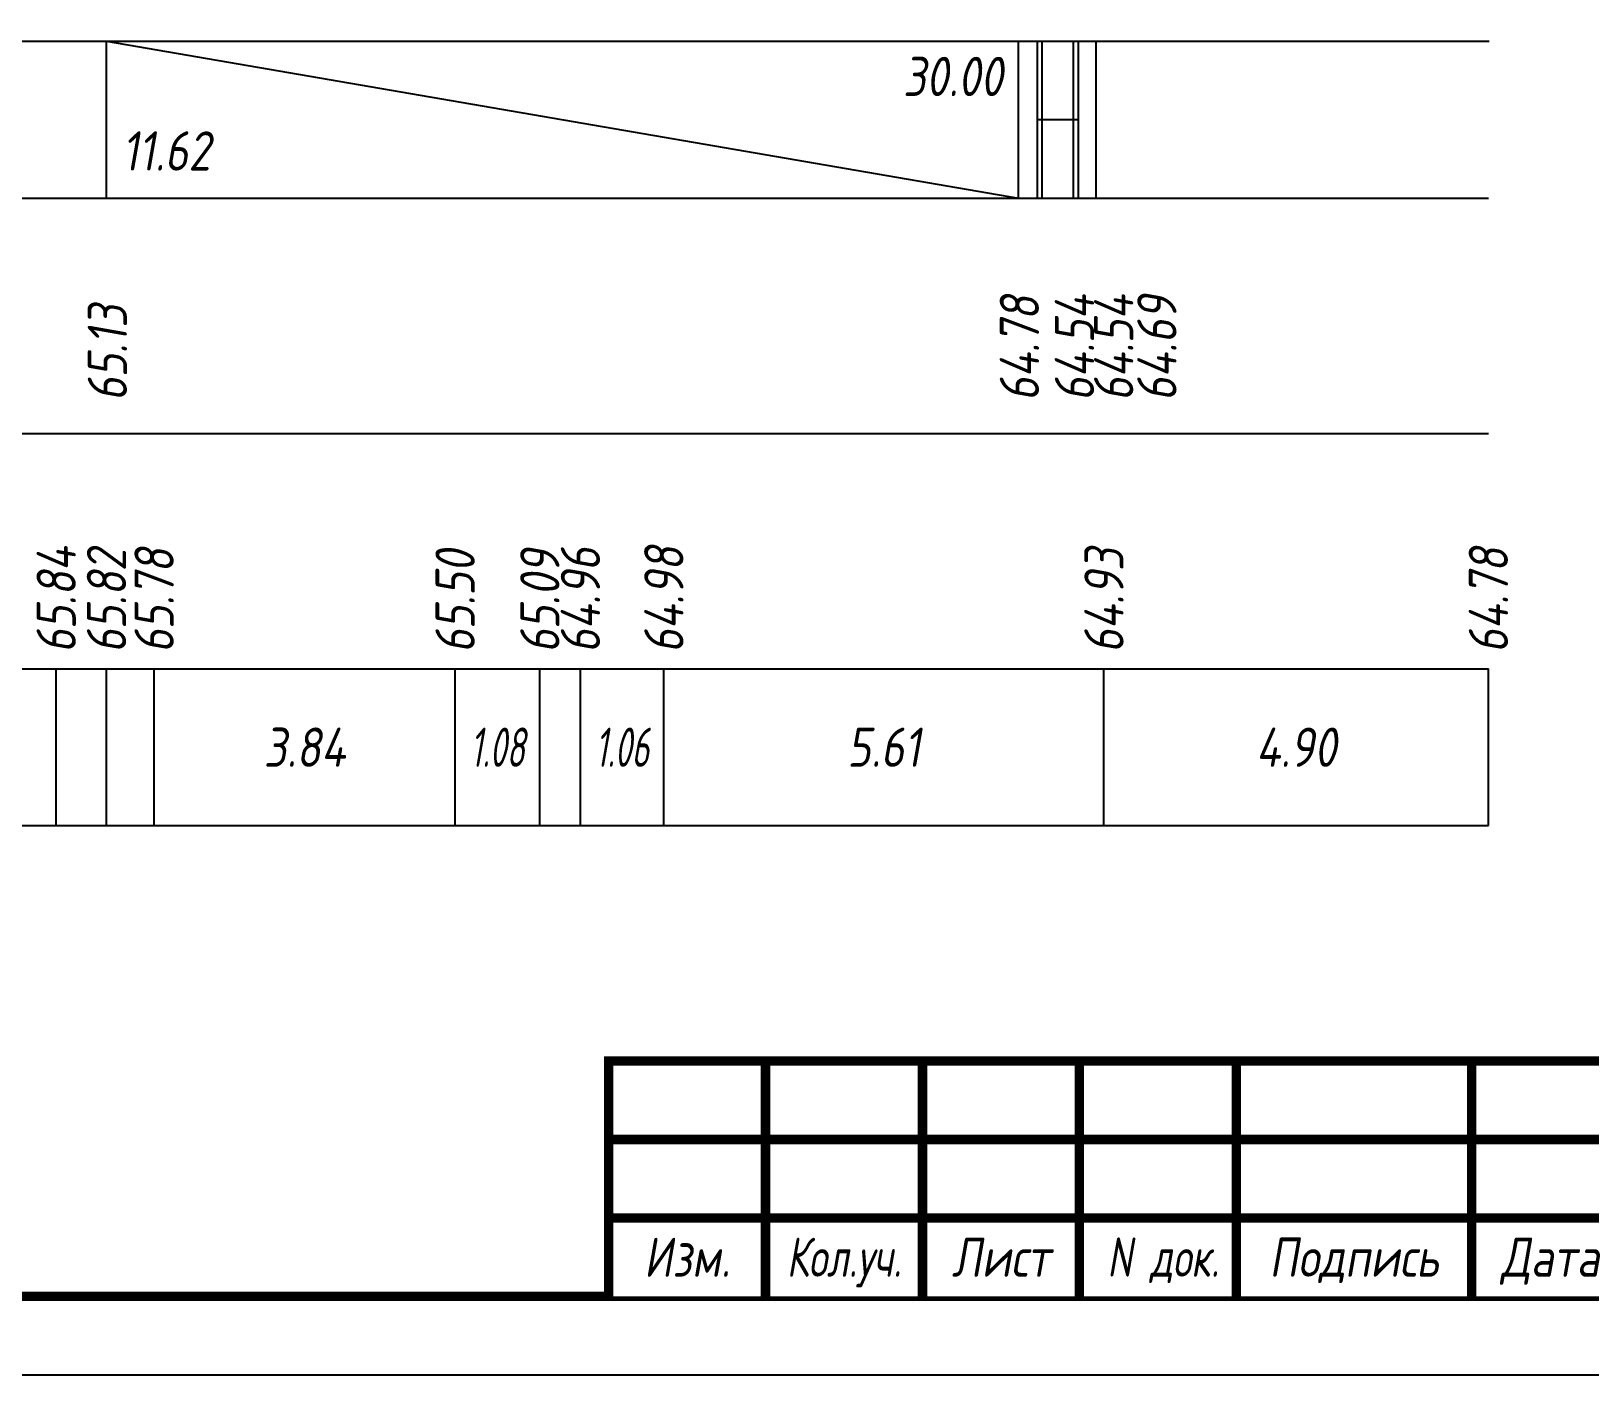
# Model space of a CAD drawing. Extents: x -717 to 1451, y -133302 to 233.
# Drawn here: x 163.2 to 262.5, y -41509.4 to -41423.8 of the extents above; entities that cross this region are included whole.
import ezdxf
from ezdxf.enums import TextEntityAlignment as Align

# ---------------------------------------------------------------- set-up
doc = ezdxf.new("R2010")
doc.units = 0
for name, color, linetype in [('Зарамочное оформление', 7, 'Continuous'), ('Код_510', 7, 'Continuous'), ('Код_516', 1, 'Continuous'), ('Таблица', 7, 'Continuous')]:
    doc.layers.add(name, color=color, linetype=linetype)
doc.styles.add('М', font='romand.shx', dxfattribs={"width": 0.8, "oblique": 10, "height": 2.5})

# ---------------------------------------------------------------- blocks, each defined once
blk = doc.blocks.new('Штамп')
at = {"linetype": 'Continuous'}
blk.add_wipeout([(199.946, -411.25), (384.946, -411.25), (384.946, -426.25), (199.946, -426.25)], dxfattribs=at).dxf.layer = 'Зарамочное оформление'
at = {"layer": 'Зарамочное оформление', "linetype": 'Continuous', "lineweight": -3, "const_width": 0.6, "flags": 128}
for points in [[(199.946, -426.25), (199.946, -411.25), (384.946, -411.25)], [(209.946, -411.25), (209.946, -426.25)], [(219.946, -411.25), (219.946, -426.25)], [(229.946, -411.25), (229.946, -426.25)], [(239.946, -411.25), (239.946, -426.25)], [(254.946, -411.25), (254.946, -426.25)], [(199.946, -416.25), (264.946, -416.25)], [(199.946, -421.25), (264.946, -421.25)]]:
    blk.add_lwpolyline(points, dxfattribs=at)
at = {"layer": 'Зарамочное оформление', "linetype": 'Continuous', "style": 'М', "oblique": 10}
for s, width, p in [('Изм.', 0.8, (204.946, -423.75)), ('Кол.уч.', 0.7, (214.946, -423.75)), ('Лист', 0.8, (224.946, -423.75)), ('N док.', 0.7, (235.279, -423.75)), ('Подпись', 0.8, (247.446, -423.75)), ('Дата', 0.8, (259.946, -423.75))]:
    blk.add_text(s, height=2.5, dxfattribs=dict(at, width=width)).set_placement(p, align=Align.MIDDLE_CENTER)
blk = doc.blocks.new('шифр')
blk.add_blockref('Штамп', (0, -41138))

msp = doc.modelspace()

# ---------------------------------------------------------------- linework, layer by layer
at = {"flags": 128}
msp.add_lwpolyline([(-30.054, -41509.421), (389.946, -41509.421), (389.946, -41212.421), (-30.054, -41212.421)], close=True, dxfattribs=at)
at = {"const_width": 0.6, "flags": 128}
msp.add_lwpolyline([(-10.054, -41504.421), (384.946, -41504.421), (384.946, -41217.421), (-10.054, -41217.421)], close=True, dxfattribs=at)
at = {"layer": 'Код_510'}
for p, q in [((164.751, -41474.421), (164.751, -41464.421)), ((167.956, -41474.421), (167.956, -41464.421)), ((170.989, -41474.421), (170.989, -41464.421)), ((190.166, -41474.421), (190.166, -41464.421)), ((195.565, -41474.421), (195.565, -41464.421)), ((198.151, -41474.421), (198.151, -41464.421)), ((203.468, -41474.421), (203.468, -41464.421)), ((231.51, -41474.421), (231.51, -41464.421)), ((256.007, -41474.421), (256.007, -41464.421))]:
    msp.add_line(p, q, dxfattribs=at)
at = {"layer": 'Код_516'}
for p, q in [((167.956, -41434.421), (167.956, -41424.421)), ((167.956, -41424.421), (226.068, -41434.421)), ((226.068, -41434.421), (226.068, -41424.421)), ((226.068, -41434.421), (226.068, -41424.421)), ((227.273, -41434.421), (227.273, -41424.421)), ((227.575, -41434.421), (227.575, -41424.421)), ((229.575, -41434.421), (229.575, -41424.421)), ((229.878, -41434.421), (229.878, -41424.421)), ((231.007, -41434.421), (231.007, -41424.421)), ((227.273, -41429.421), (227.575, -41429.421)), ((227.575, -41429.421), (229.575, -41429.421)), ((229.575, -41429.421), (229.878, -41429.421))]:
    msp.add_line(p, q, dxfattribs=at)
at = {"layer": 'Таблица'}
for p, q in [((80, -41424.421), (256.062, -41424.421)), ((79.946, -41434.421), (256.007, -41434.421)), ((79.946, -41449.421), (256.007, -41449.421)), ((79.946, -41464.421), (256.007, -41464.421)), ((79.946, -41474.421), (256.007, -41474.421))]:
    msp.add_line(p, q, dxfattribs=at)

# ---------------------------------------------------------------- texts
at = {"layer": 'Код_510', "style": 'М', "oblique": 10, "width": 0.8}
for s, p in [('65.84', (164.751, -41463.421)), ('65.82', (167.956, -41463.421)), ('65.78', (170.989, -41463.421)), ('64.98', (203.468, -41463.421)), ('64.93', (231.51, -41463.421)), ('64.78', (256.007, -41463.421)), ('65.50', (190.166, -41463.421)), ('65.09', (195.565, -41463.421)), ('64.96', (198.151, -41463.421))]:
    msp.add_text(s, height=2.5, rotation=90, dxfattribs=at).set_placement(p, align=Align.MIDDLE_LEFT)
at = {"layer": 'Код_510', "style": 'М', "oblique": 10}
for s, width, p in [('3.84', 0.8, (180.577, -41469.421)), ('1.08', 0.6, (192.865, -41469.421)), ('1.06', 0.6, (200.809, -41469.421)), ('5.61', 0.8, (217.489, -41469.421)), ('4.90', 0.8, (243.759, -41469.421))]:
    msp.add_text(s, height=2.5, dxfattribs=dict(at, width=width)).set_placement(p, align=Align.MIDDLE_CENTER)
at = {"layer": 'Код_516', "style": 'М', "oblique": 10, "width": 0.8}
msp.add_text('30.00', height=2.5, dxfattribs=at).set_placement((225.068, -41425.421), align=Align.TOP_RIGHT)
msp.add_text('11.62', height=2.5, dxfattribs=at).set_placement((168.956, -41433.421), align=Align.BOTTOM_LEFT)
for s, p in [('64.78', (226.123, -41447.371)), ('64.54', (229.63, -41447.371)), ('64.54', (232.13, -41447.371)), ('64.69', (234.884, -41447.371)), ('65.13', (168.01, -41447.371))]:
    msp.add_text(s, height=2.5, rotation=90, dxfattribs=at).set_placement(p, align=Align.MIDDLE_LEFT)

# ---------------------------------------------------------------- next in the draw order: block references
msp.add_blockref('шифр', (0, 59.829))

doc.saveas('drawing.dxf')
